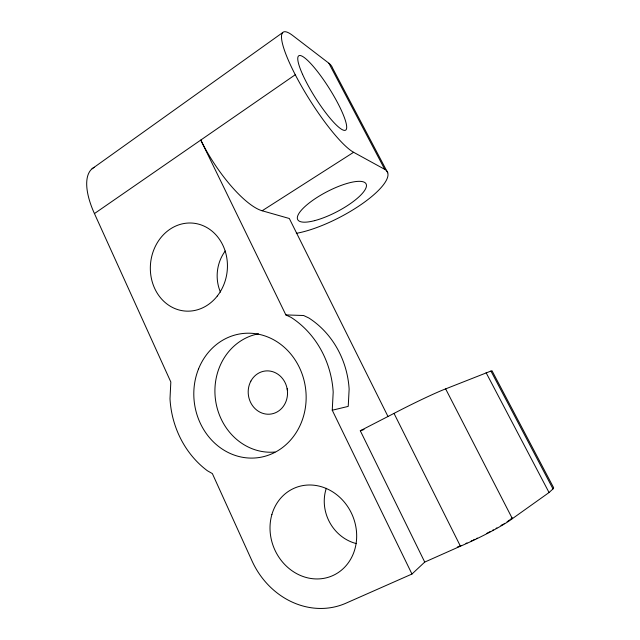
<?xml version="1.0" encoding="UTF-8"?>
<svg xmlns="http://www.w3.org/2000/svg" width="640" height="640" viewBox="0 0 640 640"><rect width="100%" height="100%" fill="white"/><g stroke="black" fill="none" stroke-linecap="round" stroke-linejoin="round"><path stroke-width="0.96" d="M94.328 167.264A65.408 27.664 54.5 0 0 94.44 213.576L170.824 381.992L170 398.808A91.024 81.608 82.6 0 0 207.352 470.728L212.368 473.592L252.024 560.944A77.632 69.056 66.7 0 0 346 603.176L411.96 574.04L332.248 410.224L333.192 392.088A91.024 81.608 82.6 0 0 291.256 317.496L285.864 314.912L200.784 140.056A68.632 20.592 56.4 0 0 262.152 210.768L289.328 218.504L388 416.52M411.96 574.04L424.728 562.08L460.424 546.208A45.224 4.8 -25.9 0 0 512.376 518.656L549.048 492.536L553 488.912A67.416 6.528 -25.7 0 0 553.256 487.024L492.256 371.224A65.696 3 -26.4 0 0 490.944 371.056L445.64 388.888A43.976 2.192 -26.4 0 0 394.016 413.384L360.296 430.744L424.728 562.08M510.696 519.088L512.168 517.816M508.176 520.952L509.648 519.896M92.04 168.808L282.696 32.584M507.088 521.696L507.6 521.344M94.44 213.576L295.272 74.736M503.936 523.744L504.56 523.336M262.152 210.768L353.616 152.288L384.752 169.352A62.776 18.208 -27.6 0 1 364.232 202.336A62.776 18.208 -27.6 0 1 296.32 233.328M502.152 524.84L502.824 524.416M500.976 525.536L501.768 525.072M496.08 528.376L496.904 527.904M490.048 531.664L486.64 533.464M492.424 530.392L493.368 529.88M476.336 538.608L477.368 538.104M473.176 540.112L474.76 539.352M471.112 541.08L472.144 540.592M465.968 543.416L466.984 542.952M458.456 546.64L461.152 545.496M457.264 547.12L458.152 546.768M360.296 430.744L364.04 429.528M332.248 410.224L348.232 406.392L349.136 389.104A86.92 78.616 82.3 0 0 308.832 317.984L303.648 315.52L285.864 314.912M387.736 172.8L332.672 68.272A61.248 25.64 -28.4 0 0 328.872 63.224L292.76 35.544A71.528 13.672 57.8 0 0 295.728 75.616A71.528 13.672 57.8 0 0 353.616 152.288M328.872 63.224L384.752 169.352M490.944 371.056L553 488.912M486.096 372.68L549.048 492.536M445.64 388.888L512.376 518.656M394.016 413.384L460.424 546.208M356.504 543.624A41.208 37.528 64 0 1 326.296 488.296M287.512 390.448A19.72 18.136 81.5 0 1 287.216 388.584M220.448 292.112A38.408 34.528 -83.9 0 1 225.232 251.024M274.976 452.032A59.736 54.016 82.3 0 1 215.544 400.128A59.736 54.016 82.3 0 1 258.472 333.816M302.544 74.312A43.936 8.384 57.8 0 0 344.64 130.4A43.936 8.384 57.8 0 0 319.472 74.128A43.936 8.384 57.8 0 0 302.544 74.312M271.904 514.464A47.76 42.472 66.8 0 0 323.088 578.48A47.76 42.472 66.8 0 0 345.04 502.968A47.76 42.472 66.8 0 0 271.904 514.464M250.872 381.12A21.72 19.632 82.3 0 0 267.76 414.224A21.72 19.632 82.3 0 0 284.944 382.32A21.72 19.632 82.3 0 0 250.872 381.12M217.264 296.064A44.128 38.496 -84.5 0 0 197.312 223.824A44.128 38.496 -84.5 0 0 152.096 281.352A44.128 38.496 -84.5 0 0 217.264 296.064M314.656 220.632A38.576 11.176 -27.6 0 0 366.464 185.552A38.576 11.176 -27.6 0 0 314.528 199.104A38.576 11.176 -27.6 0 0 314.656 220.632M198.56 368.896A62.552 56.064 82.6 0 0 256.072 457.896A62.552 56.064 82.6 0 0 295.28 360.144A62.552 56.064 82.6 0 0 198.56 368.896"/></g></svg>
